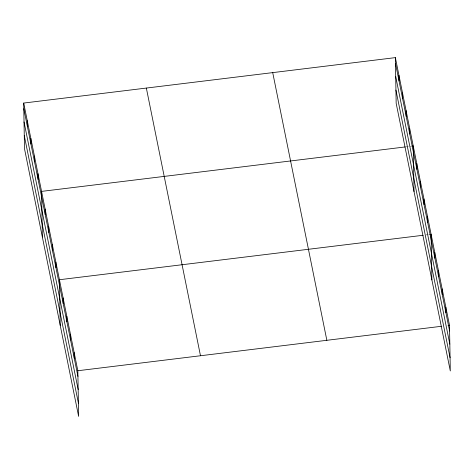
<?xml version="1.0" encoding="UTF-8"?>
<svg xmlns="http://www.w3.org/2000/svg" width="474" height="474" viewBox="0 0 474 474"><rect width="100%" height="100%" fill="white"/><g stroke="black" fill="none" stroke-linecap="round" stroke-linejoin="round"><path stroke-width="0.36" stroke-dasharray="2.37 1.78" d="M406.017 146.845L411.065 146.229M426.049 234.914L428.934 234.559"/><path stroke-width="0.71" d="M23.7 103.059L77.837 370.739L78.631 416.373L24.494 148.694L23.7 103.059L395.369 57.627L449.506 325.306L450.3 370.941L396.163 103.261L395.369 57.627M405.294 146.934L41.564 191.395L42.364 237.03M411.788 146.14L413.233 145.962L414.027 191.597M423.164 235.264L59.428 279.731L60.228 325.36M429.651 234.47L431.097 234.298L431.891 279.927M77.837 370.739L441.567 326.278M448.06 325.484L449.506 325.306M395.464 63.32L449.601 331M395.695 76.498L449.832 344.177M395.932 90.078L450.069 357.757M272.716 72.623L326.853 340.296M146.347 88.069L200.484 355.749M23.801 108.753L77.937 376.433M24.032 121.937L78.169 389.61M24.269 135.517L78.406 403.19M445.821 307.105L445.921 312.793M442.141 288.903L442.242 294.591M438.462 270.701L438.557 276.389M434.776 252.5L434.877 258.188M427.524 216.63L427.625 222.318M423.952 198.962L424.052 204.655M420.379 181.293L420.479 186.987M416.806 163.631L416.907 169.319M409.66 128.294L409.761 133.988M406.088 110.626L406.182 116.32M402.515 92.963L402.61 98.651M398.942 75.295L399.037 80.989M74.157 352.538L74.252 358.231M70.472 334.336L70.573 340.03M66.793 316.134L66.893 321.822M63.113 297.933L63.208 303.621M55.855 262.063L55.956 267.757M52.282 244.394L52.383 250.088M48.709 226.732L48.81 232.42M45.137 209.064L45.237 214.752M37.991 173.727L38.092 179.421M34.418 156.064L34.519 161.752M30.846 138.396L30.946 144.084M27.273 120.728L27.374 126.422"/></g></svg>
